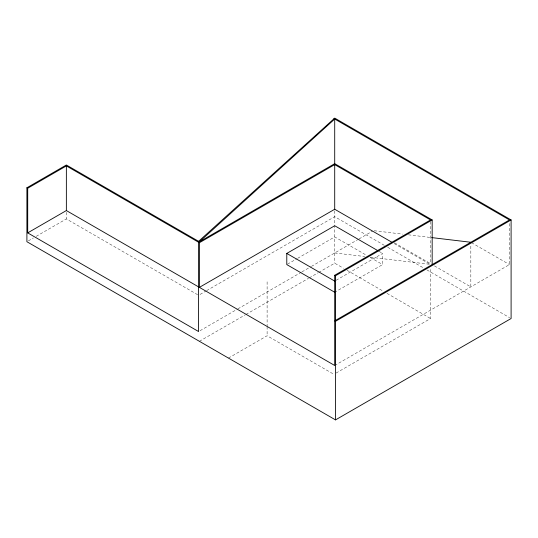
<?xml version="1.0" encoding="UTF-8"?>
<svg xmlns="http://www.w3.org/2000/svg" width="538" height="538" viewBox="0 0 538 538"><rect width="100%" height="100%" fill="white"/><g stroke="black" fill="none" stroke-linecap="round" stroke-linejoin="round"><path stroke-width="0.4" stroke-dasharray="2.69 2.02" d="M28.332 240.889L33.356 237.984M36.228 236.33L66.362 218.932L197.87 294.851M200.055 294.434L205.872 291.071M206.605 290.648L334.71 216.686L384.798 245.604M287.514 264.165L296.956 258.711M297.682 258.294L334.71 236.915L366.66 255.362M200.055 330.702L237.177 309.269M237.904 308.852L301.233 272.289M301.959 271.872L310.695 266.828M311.421 266.404L358.342 239.316M359.054 238.906L372.659 231.051M199.403 341.307L245.234 314.851M245.96 314.427L308.523 278.307M309.249 277.89L317.978 272.847M318.711 272.43L334.71 263.19L343.426 268.22M336.163 280.251L382.632 253.425L382.632 264.582L334.71 292.248M228.448 358.079L267.11 335.759L333.91 374.327M334.71 365.49L509.486 264.582L509.486 222.423M336.089 373.063L430.555 318.523L430.555 267.904M374.206 230.735L402.525 234.117M408.355 234.81L430.844 237.493M334.71 252.961L364.697 256.532M370.527 257.231L429.667 264.286M471.544 242.678L509.486 264.582M394.462 242.813L430.83 263.808M434.462 265.906L470.831 286.902L470.831 244.743M394.253 243.62L429.835 264.165M387.703 247.278L423.998 268.233M426.896 269.908L509.647 317.689M379.008 251.327L382.632 253.425M370.292 257.453L382.632 264.582M347.057 270.311L383.359 291.273M386.99 293.371L430.555 318.523M430.555 221.595L430.555 263.755M334.71 210.842L334.71 263.19M267.11 281.818L267.11 325.799M267.11 326.627L267.11 335.759M66.362 212.295L66.362 218.932"/><path stroke-width="0.81" d="M198.596 241.333L334.71 118.104L511.1 219.941L511.1 318.523L335.517 419.896L26.9 241.717L26.9 187.775L66.362 164.991L199.403 241.797L334.71 119.032L334.71 163.673L198.596 242.261L198.596 331.543L27.707 232.88L27.707 188.239L66.362 165.919L199.403 242.725L334.71 164.608L430.555 219.941L334.71 275.274L334.71 319.915L335.517 320.386L335.517 275.745L432.169 219.941L432.169 264.582M27.707 232.88L66.362 210.56L198.596 286.902M199.403 242.725L199.403 287.366L334.71 209.248L392.074 242.362M334.71 292.248L286.788 264.582L286.788 253.425L334.71 225.752L378.281 250.91M199.403 287.366L334.71 365.49L334.71 320.85L509.486 219.941L333.91 118.568M334.71 320.85L335.517 321.314L511.1 219.941M431.678 237.594L470.831 242.261M334.71 163.673L432.169 219.941M334.71 275.274L335.517 275.745M286.788 253.425L334.71 281.092M26.9 187.775L27.707 188.239M335.517 321.314L335.517 419.896M334.71 164.608L334.71 209.248M66.362 165.919L66.362 210.56"/></g></svg>
